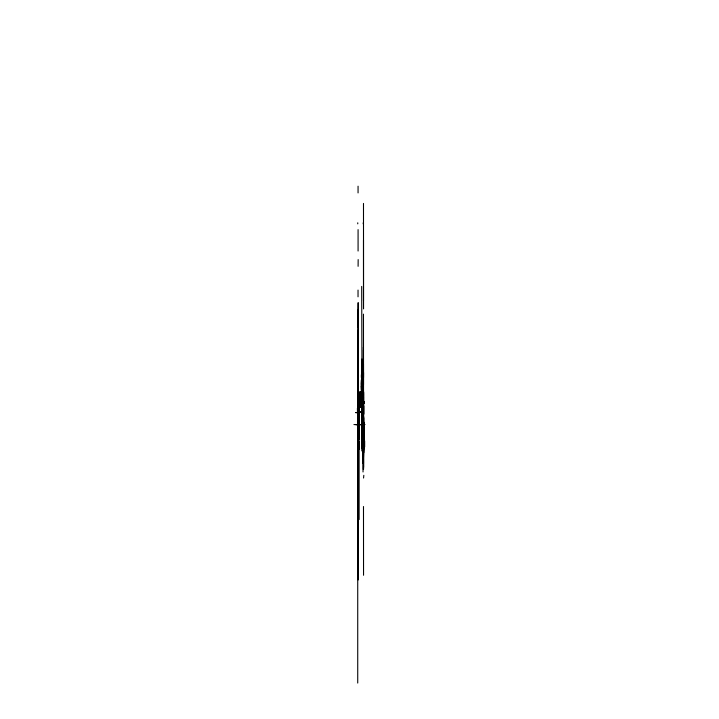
<?xml version="1.0" encoding="UTF-8"?>
<svg xmlns="http://www.w3.org/2000/svg" width="719" height="719" viewBox="0 0 719 719"><rect width="100%" height="100%" fill="white"/><g stroke="black" fill="none" stroke-linecap="round" stroke-linejoin="round"><path stroke-width="1.08" d="M357.694 439.471L357.738 369.018M357.694 463.243L357.738 404.995M357.864 469.453L357.918 375.228M363.059 422.089L363.068 413.218M363.463 426.735L363.463 417.865M363.625 424.641L363.661 431.085L363.607 418.072M358.206 479.465L358.278 427.661M361.801 424.578L361.828 399.638M358.035 351.303L358.089 337.13M358.035 324.476L358.089 310.302M358.035 366.196L358.089 352.022L358.188 516.566M358.035 442.473L358.089 428.29M358.035 415.645L358.089 401.463M358.035 457.356L358.089 443.183M361.369 395.585L361.396 387.82M361.369 407.403L361.396 395.639M361.693 410.513L361.828 390.48M363.113 454.803L363.113 439.668M363.167 433.449L363.275 434.195M363.347 409.74L363.356 408.994M363.347 426.241L363.32 427.472M363.437 421.927L363.517 422.673M363.392 410.909L363.347 411.645M363.517 428.164L363.571 427.562M363.517 426.978L363.49 425.073M363.562 423.913L363.616 423.392L363.742 447.856M357.694 454.803L357.738 439.857M357.747 437.098L357.81 420.193M357.864 455.361L357.918 446.068M357.864 461.014L357.918 451.73M359.158 437.7L359.158 432.335L359.158 439.48M359.158 443.911L359.329 449.519M361.693 376.909L361.765 362.897M361.693 421.262L361.765 407.251M363.149 424.336L365.018 424.578M363.167 437.098L363.23 425.774M363.068 421.496L363.113 430.798L363.284 424.336M357.738 472.985L357.909 444.935M358.745 428.164L358.763 424.902M363.221 406.343L363.499 424.578L363.41 347.106M363.221 415.456L363.356 406.343M363.428 406.343L363.401 425.073M363.652 450.355L363.715 440.945L363.634 444.009M363.113 432.452L363.158 427.059M363.517 377.574L363.562 372.622M363.517 401.346L363.562 396.394M363.113 456.223L363.113 447.353M363.293 438.671L363.338 433.278M363.293 462.443L363.293 453.563M363.517 432.452L363.562 427.499M363.517 456.223L363.562 451.271M363.023 471.97L363.347 441.772M357.64 445.178L357.694 441.457M357.685 447.353L357.685 456.223M357.819 451.388L357.864 447.667M357.864 453.563L357.864 462.443M361.837 410.953L361.9 406.783M358.134 422.323L358.035 424.857M363.616 424.578L363.463 431.328L363.643 391.882M361.765 391.882L360.471 391.882L360.686 407.403L361.046 396.807M357.604 447.793L357.532 449.519L358.026 449.519M357.532 454.165L357.604 452.467M361.576 393.545L361.639 391.846L362.106 413.173M358.026 371.678L358.242 366.798M358.026 383.982L358.242 379.102M363.517 426.088L363.517 426.762M364.075 440.927L364.443 433.171L364.443 439.336M358.026 367.966L358.206 364.452M358.026 427.41L358.206 423.895M361.046 387.083L361.567 379.326M361.567 391.882L360.686 407.403M363.562 478.036L363.823 475.331M358.035 326.956L358.188 303.005M363.49 203.432L363.544 308.891M363.49 240.128L363.49 300.839M361.774 399.638L361.369 386.678M358.071 399.8L358.601 399.8M361.648 399.989L361.783 424.578M361.639 408.23L362.106 440.927L362.008 382.975M360.444 412.059L361.711 411.987M358.035 412.284L361.064 412.131M356.777 412.427L360.74 412.32M355.572 412.571L359.5 412.499M355.734 412.607L356.498 412.607M356.633 412.607L358.026 412.607M353.928 424.578L362.286 424.578M355.905 424.758L356.939 424.758M357.999 424.758L361.477 424.758M357.972 427.068L357.685 432.452M357.738 430.07L357.918 444.989M363.517 430.124L363.598 430.708M363.347 430.798L362.915 419.59M358.736 432.335L359.455 432.335M363.356 440.927L364.659 440.927L364.659 447.002M359.329 449.303L359.158 441.808M357.532 455.226L358.026 472.284M363.419 424.003L363.562 469.165M360.471 391.882L360.866 399.638M357.927 454.165L357.99 455.621M361.567 367.148L362.223 388.835M361.567 379.704L362.223 401.391M361.765 362.996L361.828 365.378M361.765 407.349L361.828 409.731M359.114 402.397L358.835 391.702L358.835 439.228M363.715 424.084L363.85 429.261M358.583 431.175L358.727 437.017M363.553 430.052L363.571 430.798L363.517 424.776M357.406 408.257L357.738 423.311M357.604 418.368L357.738 424.578M358.664 427.661L358.835 435.867M357.604 438.878L357.927 454.282M363.517 392.475L363.562 395.666M363.517 447.353L363.562 450.552M363.113 441.457L363.158 445.178M363.293 447.667L363.338 451.388M357.819 433.278L357.864 438.671M363.724 424.965L363.742 428.227M363.517 426.268L363.553 431.247M363.167 420.193L363.23 436.703M363.841 405.831L363.868 414.099M363.994 424.578L364.075 446.481M363.805 448.261L363.823 445.897L363.841 452.44M363.463 390.633L363.517 399.917M363.589 426.034L363.598 426.529M363.544 428.218L363.544 428.713M363.463 426.241L363.472 426.978M363.454 427.661L363.634 467.287M363.463 445.51L363.517 454.983M363.068 421.595L363.068 422.332M363.113 433.701L363.14 434.195M363.086 439.911L363.095 440.405M363.239 446.068L363.293 461.014M361.909 368.829L361.972 386.265M361.693 286.432L362.043 399.027M361.909 392.601L361.972 414.198M361.981 414.791L362.043 439.857M358.448 399.8L358.538 424.758M363.715 416.822L363.724 424.578M363.517 384.584L363.472 314.14M363.463 350.117L363.517 463.243M363.293 469.453L363.248 375.228M363.113 439.471L363.068 369.018M363.068 404.995L363.113 463.243M358.134 302.636L358.188 497.89M363.949 401.328L363.994 403.692M363.976 422.637L363.949 426.529M363.931 401.328L363.931 403.692M363.841 422.215L363.904 426.529M363.49 364.003L363.544 453.797M363.517 454.363L363.517 457.392M363.49 506.509L363.544 575.272M363.454 367.966L363.472 445.744M363.23 222.818L363.23 223.852M363.23 424.578L363.293 457.311M363.293 460.582L363.293 463.611M363.059 422.745L363.158 444.989M363.113 446.113L363.167 451.173M363.113 454.363L363.113 457.392M363.023 418.764L363.023 440.927M361.945 359.051L361.9 448.548M361.801 364.191L361.837 450.93M361.693 390.794L361.648 438.222M361.396 387.676L361.396 389.644M361.396 391.163L361.396 394.12M361.369 374.725L361.369 377.511M361.369 379.839L361.369 384.35M359.114 391.882L359.114 519.558M358.664 419.905L358.583 432.362M358.269 440.63L358.278 443.183M358.161 259.577L358.107 266.318M358.206 330.129L358.206 579.963M358.062 186.185L358.062 192.926M358.08 229.622L358.08 251.03M358.035 290.072L358.035 296.821M358.053 310.06L358.053 316.8M358.08 320.782L358.035 553.729M357.819 424.578L357.828 471.88M357.819 492.093L357.819 508.351M357.756 222.818L357.756 223.852M357.729 407.565L357.729 683.05M357.604 417.101L357.613 476.059"/></g></svg>
